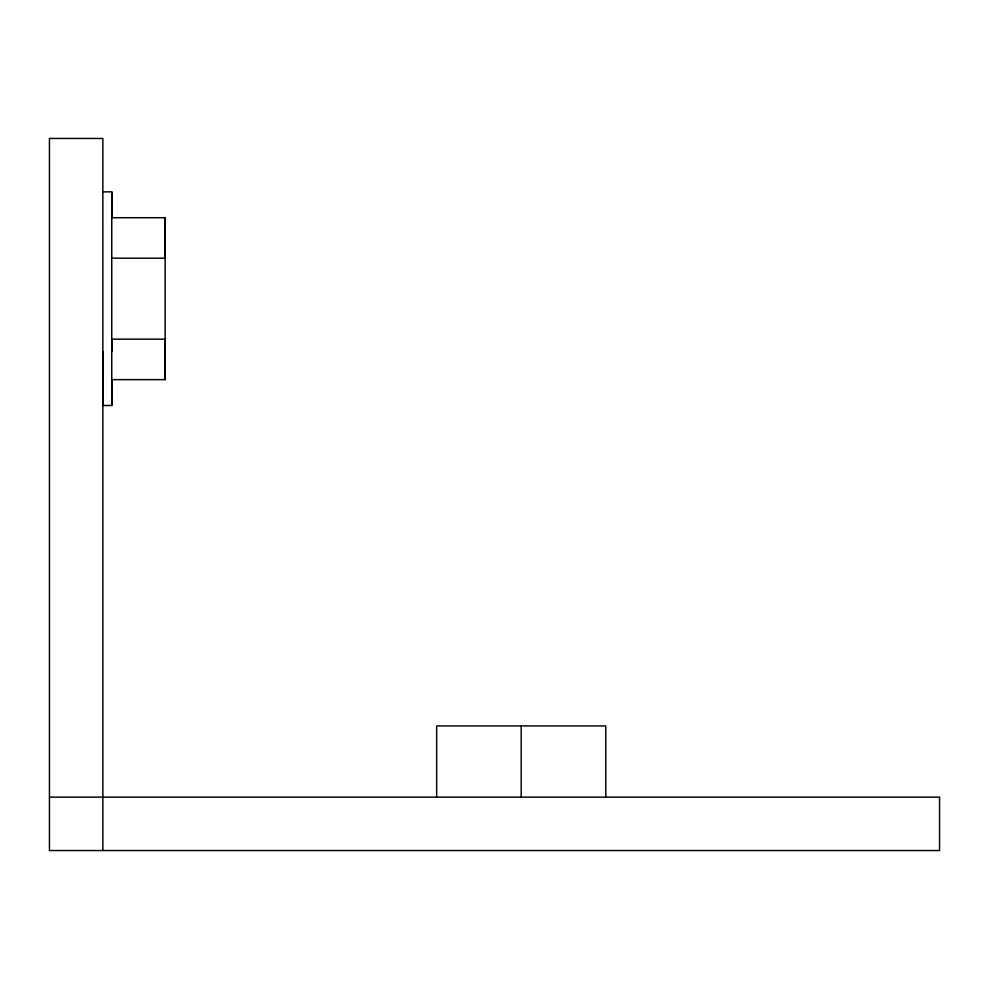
<?xml version="1.0" encoding="UTF-8"?>
<svg xmlns="http://www.w3.org/2000/svg" width="989" height="989" viewBox="0 0 989 989"><rect width="100%" height="100%" fill="white"/><g stroke="black" fill="none" stroke-linecap="round" stroke-linejoin="round"><path stroke-width="1.48" d="M102.856 351.54L102.856 405.49L111.757 405.49L111.757 339.153L165.163 339.153L165.163 379.64L111.757 379.64M111.757 217.889L111.757 191.866L102.856 191.866M111.757 217.716L165.163 217.716L165.163 258.203L111.757 258.203M49.45 797.134L939.55 797.134L939.55 850.54L49.45 850.54L49.45 138.46L102.856 138.46L102.856 850.54M605.763 797.134L605.763 725.926L436.644 725.926L436.644 797.134M521.203 725.926L521.203 797.134M165.163 217.716L165.163 379.64M111.757 191.866L111.757 351.54M111.757 379.244L111.757 405.49"/></g></svg>
